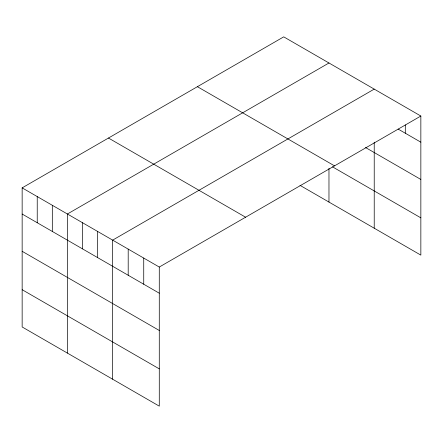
<?xml version="1.0" encoding="UTF-8"?>
<svg xmlns="http://www.w3.org/2000/svg" width="443" height="443" viewBox="0 0 443 443"><rect width="100%" height="100%" fill="white"/><g stroke="black" fill="none" stroke-linecap="round" stroke-linejoin="round"><path stroke-width="0.66" d="M22.15 187.876L159.281 267.046L159.281 406.142L22.15 326.967L22.15 187.876L283.719 36.858L420.85 116.033L420.85 255.124L299.966 185.329M328.972 62.989L67.402 214.002L67.402 353.093M374.224 89.115L112.655 240.128L112.655 379.225M159.281 267.046L420.85 116.033M398.135 129.074L420.85 142.186M365.525 147.513L420.85 179.454M197.401 86.695L334.531 165.865M332.455 166.817L420.85 217.856M108.469 138.039L245.599 217.214M22.15 214.03L159.281 293.2M22.15 251.297L159.281 330.472M22.15 289.7L159.281 368.869M405.306 124.954L405.306 133.216M374.224 142.186L374.224 228.206M328.972 168.262L328.972 202.08M143.737 258.075L143.737 284.229M128.199 249.099L128.199 275.258M97.571 231.418L97.571 257.577M82.487 222.713L82.487 248.866M52.318 205.292L52.318 231.445M37.234 196.587L37.234 222.74"/></g></svg>
